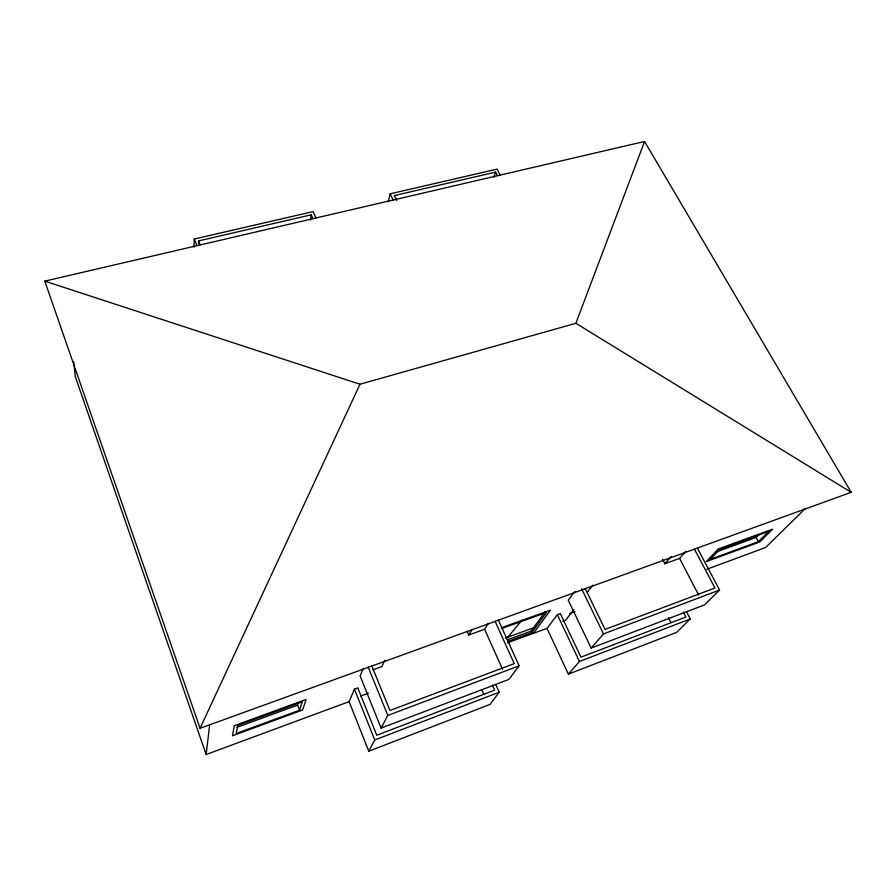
<?xml version="1.0" encoding="UTF-8"?>
<svg xmlns="http://www.w3.org/2000/svg" width="896" height="896" viewBox="0 0 896 896"><rect width="100%" height="100%" fill="white"/><g stroke="black" fill="none" stroke-linecap="round" stroke-linejoin="round"><path stroke-width="1.34" d="M193.973 247.128L194.275 239.03L313.13 211.59L315.941 217.806M198.464 243.611L198.576 240.923L311.248 214.827L312.928 218.557M492.374 685.171L494.592 690.178L376.757 735.235L357.818 687.926L354.458 689.158L349.115 701.624L206.158 754.522L209.664 724.73M310.374 220.181L311.248 214.827M388.237 201.869L390.186 193.805L497.078 169.12L500.248 175.112M299.533 710.237L302.243 701.814L237.742 725.379L236.23 733.488L299.533 710.237L297.595 705.141L298.357 702.71M493.875 177.106L495.6 172.122L394.285 195.597L396.704 200.581M44.8 281.131L359.99 384.227L575.882 323.288L644.56 141.478L44.8 281.131L200.066 728.291L851.2 492.318L644.56 141.478M363.373 668.338L360.114 675.965L381.091 728.067L508.883 679.403L519.12 665.806L498.422 620.155M200.066 728.291L359.99 384.227M384.742 660.419L381.853 666.624L373.072 669.805M349.115 701.624L368.749 751.206L374.741 739.973L499.206 692.238L495.824 684.611M381.091 728.067L387.822 715.445L519.12 665.806M467.074 631.344L468.709 635.04L472.237 629.238M468.709 635.04L484.602 629.261L488.342 623.358M507.326 639.789L531.003 631.21L544.925 612.035M508.01 641.323L531.698 632.733L546.47 612.483L501.413 628.622M533.445 633.326L550.424 610.176L501.693 627.626M507.494 642.746L547.008 628.398L557.334 614.678L560.325 613.581L580.978 657.149L685.866 617.042L683.346 612.136M574.806 591.472L568.232 600.208L591.147 648.077L704.502 604.912L719.555 590.05L697.491 548.296M499.206 692.238L490.056 704.39L368.749 751.206M573.91 609.482L565.466 620.368L562.878 621.32M587.664 591.786L592.805 585.178M507.976 637.056L521.864 620.2M547.008 628.398L568.4 674.139L579.466 661.461L690.234 618.99L686.403 611.542M591.147 648.077L603.49 633.92L719.555 590.05M662.502 559.194L664.843 563.73L671.182 556.472M664.843 563.73L679.571 558.376L685.765 551.41M715.792 552.182L756.146 537.421L758.901 534.621M758.464 541.643L768.622 531.44L719.746 549.293L710.259 559.35L758.464 541.643L756.146 537.421M690.234 618.99L676.704 632.341L568.4 674.139M805.179 508.648L765.61 547.501L706.787 569.274M360.73 696.058L368.402 693.213M569.8 613.502L574.974 611.598M236.947 727.317L297.595 705.141M505.344 638.008L535.002 627.29M575.882 323.288L851.2 492.318M495.6 172.122L497.504 175.717M694.512 549.282L714.941 588.011L605.046 629.418L585.278 588.717M679.571 558.376L698.656 595M668.416 617.658L670.936 622.608M390.186 193.805L393.21 200.043M581.571 588.694L603.49 633.92M557.334 614.678L579.466 661.461M531.003 631.21L531.698 632.733M495.074 621.253L514.237 663.634L389.939 710.472L371.728 665.806M484.602 629.261L502.566 669.357M481.69 689.517L483.896 694.568M198.576 240.923L200.155 244.81M194.275 239.03L196.907 245.515M368.166 667.072L387.822 715.445M354.458 689.158L374.741 739.973M206.158 754.522L75.331 376.757L73.651 361.67M234.27 725.682L232.478 735.784L302.646 709.99L306.107 699.451L234.27 725.682M718.2 549.024L706.384 561.579L759.842 541.923L772.598 529.166L718.2 549.024"/></g></svg>
